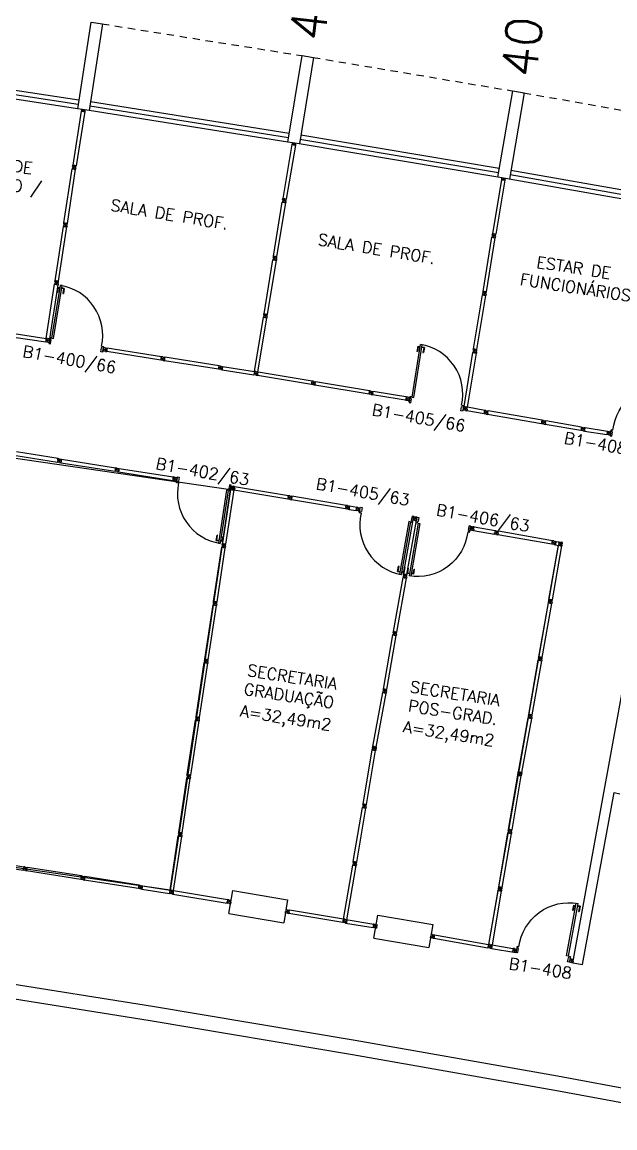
# Model space of a CAD drawing. Header units: millimetres. Extents: x 2958 to 3256, y 1036 to 1150.
# Drawn here: x 3176.78 to 3186.94, y 1116.98 to 1135.92 of the extents above; entities that cross this region are included whole.
import ezdxf

# ---------------------------------------------------------------- set-up
doc = ezdxf.new("R2010")
doc.units = ezdxf.units.MM
doc.linetypes.add('HIDDEN2', pattern=[0.1875, 0.125, -0.0625])
for name, color, linetype in [('ALV', 2, 'Continuous'), ('BANC', 2, 'Continuous'), ('DIV', 2, 'Continuous'), ('ESQ', 1, 'Continuous'), ('ESTR', 3, 'Continuous'), ('NOPILAR1', 2, 'Continuous'), ('PROJ', 1, 'HIDDEN2'), ('TEXTO', 2, 'Continuous'), ('TEXTO-ENDEREÇO', 2, 'Continuous'), ('USO1', 2, 'Continuous'), ('ÁREA', 2, 'Continuous')]:
    doc.layers.add(name, color=color, linetype=linetype)
doc.styles.add('1', font='romans.shx')
doc.styles.add('NOPILAR', font='simplex.shx', dxfattribs={"height": 0.6})
doc.styles.add('UNB-100', font='simplex.shx', dxfattribs={"height": 0.2})
doc.styles.add('UNB-100-1', font='simplex.shx', dxfattribs={"height": 0.2})
doc.dimstyles.new('1-600', dxfattribs={"dimtxt": 1.1, "dimasz": 2.5, "dimexe": 2, "dimexo": 4, "dimgap": 0.2, "dimtad": 1, "dimdec": 0, "dimzin": 4, "dimdsep": 46, "dimlunit": 6, "dimtxsty": '1', "dimblk1": 'NONE', "dimblk2": 'NONE', "dimsah": 1, "dimcen": 0, "dimclrd": 2, "dimclre": 2, "dimclrt": 2, "dimadec": 0, "dimazin": 0, "dimtfac": 1, "dimtdec": 0, "dimtmove": 2, "dimatfit": 3, "dimldrblk": 'NONE', "dimfxl": 1, "dimtolj": 1, "dimtzin": 0, "dimarcsym": 0})

# ---------------------------------------------------------------- blocks, each defined once
blk = doc.blocks.new('MTT-SLC')
for p, q in [((-0.008, 0.03), (-0.03, 0.03)), ((-0.03, 0.03), (-0.03, 0.006)), ((-0.0185, 0.006), (-0.03, 0.006)), ((-0.0185, -0.006), (-0.0185, 0.006)), ((-0.008, 0.03), (-0.008, 0.02)), ((-0.008, 0.02), (0.008, 0.02)), ((-0.0051, 0), (0.0051, 0)), ((0, -0.0051), (0, 0.0051)), ((0.008, 0.03), (0.03, 0.03)), ((0.008, 0.03), (0.008, 0.02)), ((0.0205, -0.006), (0.0205, 0.006)), ((0.0205, 0.006), (0.03, 0.006)), ((0.03, 0.006), (0.03, 0.03)), ((-0.03, -0.03), (-0.03, -0.006)), ((-0.0185, -0.006), (-0.03, -0.006)), ((-0.008, -0.03), (-0.03, -0.03)), ((-0.008, -0.02), (0.008, -0.02)), ((-0.008, -0.03), (-0.008, -0.02)), ((0.008, -0.03), (0.008, -0.02)), ((0.008, -0.03), (0.03, -0.03)), ((0.0205, -0.006), (0.03, -0.006)), ((0.03, -0.006), (0.03, -0.03))]:
    blk.add_line(p, q)
blk = doc.blocks.new('DIVINI-SLC')
for p, q in [((-0.005, 0), (0.005, 0)), ((-0.005, 0), (0.005, 0)), ((0.008, 0.02), (0, 0.02)), ((0, 0.001), (0, 0.02)), ((0, -0.005), (0, 0.005)), ((0, -0.005), (0, 0.005)), ((0, -0.02), (0, 0.001)), ((0.008, 0.03), (0.03, 0.03)), ((0.008, 0.03), (0.008, 0.02)), ((0.02, 0.006), (0.03, 0.006)), ((0.02, 0.006), (0.02, -0.006)), ((0.02, -0.006), (0.02, 0.006)), ((0.02, 0.006), (0.03, 0.006)), ((0.02, -0.004), (0.02, 0.004)), ((0.023, 0.006), (0.027, 0.006)), ((0.03, -0.03), (0.03, 0.03)), ((0.03, 0.03), (0.03, -0.03)), ((0.03, 0.03), (0.97, 0.03)), ((0.03, 0.009), (0.03, 0.027)), ((0.03, 0.009), (0.03, 0.027)), ((0.03, -0.005), (0.03, 0.005)), ((0.03, 0.005), (0.03, -0.005)), ((0.97, 0.03), (0.97, -0.03)), ((0.98, 0.006), (0.97, 0.006)), ((0.97, 0.005), (0.97, -0.005)), ((0.98, -0.006), (0.98, 0.006)), ((0.995, 0), (1.005, 0)), ((1.005, 0), (0.995, 0)), ((1, -0.005), (1, 0.005)), ((0, -0.02), (0.008, -0.02)), ((0.008, -0.03), (0.008, -0.02)), ((0.008, -0.03), (0.03, -0.03)), ((0.02, -0.006), (0.03, -0.006)), ((0.02, -0.006), (0.03, -0.006)), ((0.023, -0.006), (0.027, -0.006)), ((0.03, -0.009), (0.03, -0.027)), ((0.03, -0.009), (0.03, -0.027)), ((0.03, -0.03), (0.03, -0.009)), ((0.03, -0.03), (0.97, -0.03)), ((0.98, -0.006), (0.97, -0.006))]:
    blk.add_line(p, q)
blk = doc.blocks.new('DIVMT-SLC')
for p, q in [((-0.03, 0.03), (-0.03, 0.006)), ((-0.008, 0.03), (-0.03, 0.03)), ((-0.0185, 0.006), (-0.03, 0.006)), ((-0.0185, -0.006), (-0.0185, 0.006)), ((-0.008, 0.03), (-0.008, 0.02)), ((-0.008, 0.02), (0.008, 0.02)), ((-0.0051, 0), (0.0051, 0)), ((0.0051, 0), (-0.0051, 0)), ((-0.0051, 0), (0.0051, 0)), ((0, -0.0051), (0, 0.0051)), ((0, 0.0051), (0, -0.0051)), ((0.008, 0.03), (0.008, 0.02)), ((0.008, 0.03), (0.03, 0.03)), ((0.0205, 0.006), (0.03, 0.006)), ((0.0205, -0.006), (0.0205, 0.006)), ((0.0205, 0.006), (0.0205, -0.006)), ((0.0205, 0.006), (0.03, 0.006)), ((0.97, 0.03), (0.03, 0.03)), ((0.03, 0.006), (0.03, 0.03)), ((0.03, -0.03), (0.03, 0.03)), ((0.03, -0.005), (0.03, 0.005)), ((0.97, -0.03), (0.97, 0.03)), ((0.97, 0.03), (0.97, 0.009)), ((0.97, 0.009), (0.97, 0.027)), ((0.9795, 0.006), (0.97, 0.006)), ((0.97, -0.005), (0.97, 0.005)), ((0.9795, 0.006), (0.9795, -0.006)), ((1.0051, 0), (0.9949, 0)), ((1, 0.0051), (1, -0.0051)), ((-0.0185, -0.006), (-0.03, -0.006)), ((-0.03, -0.03), (-0.03, -0.006)), ((-0.008, -0.03), (-0.03, -0.03)), ((-0.008, -0.03), (-0.008, -0.02)), ((-0.008, -0.02), (0.008, -0.02)), ((0.008, -0.03), (0.008, -0.02)), ((0.008, -0.03), (0.03, -0.03)), ((0.0205, -0.006), (0.03, -0.006)), ((0.0205, -0.006), (0.03, -0.006)), ((0.03, -0.006), (0.03, -0.03)), ((0.97, -0.03), (0.03, -0.03)), ((0.9795, -0.006), (0.97, -0.006)), ((0.97, -0.009), (0.97, -0.027))]:
    blk.add_line(p, q)
blk = doc.blocks.new('PDV2E-SLC')
at = {"layer": 'DIV'}
for p, q in [((0.065, 0.05), (0.065, 0.965)), ((0.095, 0.965), (0.065, 0.965)), ((0.095, 0.05), (0.095, 0.965)), ((0.049, 0.05), (0.029, 0.05)), ((0.029, 0.05), (0.029, 0.035)), ((0.029, 0.035), (0.029, -0.035)), ((0.049, 0.02), (0.049, 0.05)), ((0.049, 0.02), (0.059, 0.02)), ((0.059, -0.05), (0.059, 0.02)), ((0.065, 0.05), (0.095, 0.05)), ((0.928, -0.05), (0.928, 0.02)), ((0.938, 0.02), (0.928, 0.02)), ((0.938, 0.05), (0.958, 0.05)), ((0.938, 0.02), (0.938, 0.05)), ((0.958, 0.05), (0.958, 0.035)), ((0.958, 0.035), (0.958, -0.035)), ((0.029, -0.035), (0.029, -0.05)), ((0.029, -0.05), (0.059, -0.05)), ((0.958, -0.05), (0.928, -0.05)), ((0.958, -0.035), (0.958, -0.05))]:
    blk.add_line(p, q, dxfattribs=at)
at = {"layer": 'DIV', "color": 1}
for p, q in [((0.023, 0.925), (0.063, 0.925)), ((0.023, 0.925), (0.023, 0.835)), ((0.033, 0.835), (0.023, 0.835)), ((0.033, 0.915), (0.063, 0.915)), ((0.033, 0.915), (0.033, 0.835)), ((0.138, 0.925), (0.097, 0.925)), ((0.128, 0.915), (0.097, 0.915)), ((0.128, 0.915), (0.128, 0.835)), ((0.128, 0.835), (0.137, 0.835)), ((0.138, 0.925), (0.138, 0.835))]:
    blk.add_line(p, q, dxfattribs=at)
blk.add_arc((0.062, 0.1), 0.865, 356.6786, 90, dxfattribs=at)
blk = doc.blocks.new('DIV-SLC')
for p, q in [((-0.0051, 0), (0.0051, 0)), ((0, -0.0051), (0, 0.0051)), ((0.0205, 0.006), (0.03, 0.006)), ((0.0205, -0.006), (0.0205, 0.006)), ((0.03, 0.03), (0.97, 0.03)), ((0.03, 0.03), (0.03, -0.03)), ((0.03, 0.009), (0.03, 0.027)), ((0.03, 0.005), (0.03, -0.005)), ((0.97, 0.03), (0.97, -0.03)), ((0.9795, 0.006), (0.97, 0.006)), ((0.97, 0.005), (0.97, -0.005)), ((0.9795, -0.006), (0.9795, 0.006)), ((1.0051, 0), (0.9949, 0)), ((0.9949, 0), (1.0051, 0)), ((1, -0.0051), (1, 0.0051)), ((0.0205, -0.006), (0.03, -0.006)), ((0.03, -0.03), (0.03, -0.009)), ((0.03, -0.009), (0.03, -0.027)), ((0.03, -0.03), (0.97, -0.03)), ((0.9795, -0.006), (0.97, -0.006))]:
    blk.add_line(p, q)
blk = doc.blocks.new('MDIVMT-SLC')
for p, q in [((-0.03, 0.03), (-0.03, 0.006)), ((-0.008, 0.03), (-0.03, 0.03)), ((-0.0185, 0.006), (-0.03, 0.006)), ((-0.0185, -0.006), (-0.0185, 0.006)), ((-0.008, 0.03), (-0.008, 0.02)), ((-0.008, 0.02), (0.008, 0.02)), ((-0.0051, 0), (0.0051, 0)), ((-0.0051, 0), (0.0051, 0)), ((0, -0.0051), (0, 0.0051)), ((0, -0.0051), (0, 0.0051)), ((0.008, 0.03), (0.008, 0.02)), ((0.008, 0.03), (0.03, 0.03)), ((0.0205, 0.006), (0.03, 0.006)), ((0.0205, -0.006), (0.0205, 0.006)), ((0.0205, 0.006), (0.03, 0.006)), ((0.0205, -0.006), (0.0205, 0.006)), ((0.03, 0.03), (0.03, -0.03)), ((0.03, 0.03), (0.47, 0.03)), ((0.03, 0.006), (0.03, 0.03)), ((0.03, 0.009), (0.03, 0.027)), ((0.03, 0.005), (0.03, -0.005)), ((0.47, 0.03), (0.47, -0.03)), ((0.4795, 0.006), (0.47, 0.006)), ((0.47, 0.005), (0.47, -0.005)), ((0.4795, -0.006), (0.4795, 0.006)), ((0.4949, 0), (0.5051, 0)), ((0.5051, 0), (0.4949, 0)), ((0.5, -0.0051), (0.5, 0.0051)), ((-0.0185, -0.006), (-0.03, -0.006)), ((-0.03, -0.03), (-0.03, -0.006)), ((-0.008, -0.03), (-0.03, -0.03)), ((-0.008, -0.03), (-0.008, -0.02)), ((-0.008, -0.02), (0.008, -0.02)), ((0.008, -0.03), (0.008, -0.02)), ((0.008, -0.03), (0.03, -0.03)), ((0.0205, -0.006), (0.03, -0.006)), ((0.0205, -0.006), (0.03, -0.006)), ((0.03, -0.006), (0.03, -0.03)), ((0.03, -0.03), (0.03, -0.009)), ((0.03, -0.009), (0.03, -0.027)), ((0.03, -0.03), (0.47, -0.03)), ((0.4795, -0.006), (0.47, -0.006))]:
    blk.add_line(p, q)
blk = doc.blocks.new('*D94')
at = {"layer": 'DEFPOINTS', "color": 0, "transparency": 16777216}
for p in [(3180.372, 1142.128), (3145.432, 1139.674), (3145.317, 1138.178), (3196.179, 1132.706), (3195.887, 1131.235)]:
    blk.add_point(p, dxfattribs=at)
at = {"layer": 'USO1', "color": 2, "lineweight": -2, "transparency": 16777216}
for p, q in [((3145.738, 1143.662), (3146.083, 1148.148)), ((3196.957, 1136.63), (3197.835, 1141.055))]:
    blk.add_line(p, q, dxfattribs=at)
blk.add_arc((3112.516, 710.93), 436.505, 78.78048, 85.60976, dxfattribs=at)
at = {"layer": 'USO1', "color": 2, "transparency": 16777216, "insert": (3171.92, 1144.316), "char_height": 1.1, "attachment_point": 5, "rotation": 352.1951, "style": '1'}
blk.add_mtext('\\A1;Sociologia', dxfattribs=at)
blk = doc.blocks.new('_NONE')
at = {"color": 0, "linetype": 'ByBlock'}
blk.add_circle((0, 0), 0.25, dxfattribs=at)
blk = doc.blocks.new('PILAR-SLC')
blk.add_lwpolyline([(0.2, 0), (0.2, -1.5), (0, -1.5), (0, 0)], close=True)

msp = doc.modelspace()

# ---------------------------------------------------------------- linework, layer by layer
at = {"color": 2}
for p, q in [((3184.792, 1120.088), (3184.802, 1120.086)), ((3184.796, 1120.082), (3184.798, 1120.092)), ((3184.816, 1120.078), (3184.818, 1120.09)), ((3184.816, 1120.078), (3184.826, 1120.076)), ((3184.818, 1120.09), (3184.828, 1120.088)), ((3184.832, 1120.112), (3184.822, 1120.053)), ((3184.822, 1120.053), (3184.825, 1120.074)), ((3184.825, 1120.074), (3184.822, 1120.056)), ((3184.822, 1120.053), (3185.242, 1119.983)), ((3184.827, 1120.087), (3184.826, 1120.077)), ((3184.828, 1120.091), (3184.831, 1120.109)), ((3184.832, 1120.112), (3185.253, 1120.042))]:
    msp.add_line(p, q, dxfattribs=at)
at = {"layer": 'ALV'}
for p, q in [((3186.215, 1119.806), (3188.04, 1129.822)), ((3186.379, 1119.776), (3186.923, 1122.721)), ((3186.923, 1122.721), (3187.02, 1122.702))]:
    msp.add_line(p, q, dxfattribs=at)
msp.add_lwpolyline([(3166.207, 1129.974), (3180.351, 1127.912), (3179.501, 1122.232), (3179.314, 1121.052), (3165.373, 1123.085), (3166.207, 1129.974)], dxfattribs=at)
at = {"layer": 'BANC'}
for p, q in [((3179.012, 1119.059), (3175.537, 1119.611)), ((3178.973, 1118.812), (3175.498, 1119.364)), ((3182.484, 1118.477), (3179.014, 1119.058)), ((3182.443, 1118.23), (3178.973, 1118.812)), ((3185.951, 1117.866), (3182.486, 1118.477)), ((3185.908, 1117.619), (3182.443, 1118.23)), ((3189.413, 1117.225), (3185.953, 1117.865)), ((3189.368, 1116.979), (3185.908, 1117.619))]:
    msp.add_line(p, q, dxfattribs=at)
at = {"layer": 'DIV'}
for p, q in [((3176.645, 1130.585), (3177.193, 1130.502)), ((3176.636, 1130.526), (3177.184, 1130.443)), ((3177.193, 1130.502), (3177.184, 1130.443)), ((3177.189, 1130.478), (3177.187, 1130.468)), ((3177.197, 1130.465), (3177.187, 1130.467)), ((3177.198, 1130.477), (3177.189, 1130.479)), ((3177.197, 1130.465), (3177.198, 1130.477)), ((3177.213, 1130.469), (3177.223, 1130.467)), ((3177.223, 1130.467), (3177.213, 1130.469)), ((3177.217, 1130.463), (3177.219, 1130.473)), ((3180.156, 1130.033), (3180.152, 1130.009)), ((3180.163, 1130.007), (3180.152, 1130.009)), ((3180.178, 1130.029), (3180.156, 1130.033)), ((3180.162, 1129.995), (3180.163, 1130.007)), ((3180.178, 1130.029), (3180.176, 1130.02)), ((3180.176, 1130.02), (3180.192, 1130.017)), ((3180.18, 1129.993), (3180.182, 1130.004)), ((3180.18, 1129.993), (3180.182, 1130.004)), ((3180.193, 1130.027), (3180.192, 1130.017)), ((3180.193, 1130.027), (3180.215, 1130.023)), ((3180.215, 1130.023), (3180.206, 1129.964)), ((3180.211, 1130), (3180.215, 1130.023)), ((3180.212, 1130.003), (3180.215, 1130.02)), ((3180.215, 1130.023), (3180.762, 1129.936)), ((3180.146, 1129.974), (3180.15, 1129.997)), ((3180.168, 1129.97), (3180.146, 1129.974)), ((3180.162, 1129.995), (3180.15, 1129.997)), ((3180.168, 1129.97), (3180.17, 1129.98)), ((3180.17, 1129.98), (3180.186, 1129.977)), ((3180.176, 1129.999), (3180.186, 1129.998)), ((3180.176, 1129.999), (3180.186, 1129.998)), ((3180.184, 1129.968), (3180.186, 1129.977)), ((3180.184, 1129.968), (3180.206, 1129.964)), ((3180.2, 1129.989), (3180.202, 1130.001)), ((3180.2, 1129.989), (3180.202, 1130.001)), ((3180.2, 1129.989), (3180.209, 1129.988)), ((3180.2, 1129.989), (3180.209, 1129.988)), ((3180.202, 1130.001), (3180.211, 1130)), ((3180.202, 1130.001), (3180.211, 1130)), ((3180.205, 1129.964), (3180.752, 1129.876)), ((3180.209, 1129.988), (3180.206, 1129.964)), ((3180.209, 1129.985), (3180.206, 1129.967)), ((3180.206, 1129.964), (3180.209, 1129.985)), ((3180.211, 1129.999), (3180.21, 1129.989)), ((3182.725, 1129.546), (3182.729, 1129.569)), ((3182.747, 1129.542), (3182.725, 1129.546)), ((3182.74, 1129.568), (3182.729, 1129.569)), ((3182.735, 1129.605), (3182.731, 1129.581)), ((3182.742, 1129.579), (3182.731, 1129.581)), ((3182.757, 1129.601), (3182.735, 1129.605)), ((3182.74, 1129.568), (3182.742, 1129.579)), ((3182.747, 1129.542), (3182.748, 1129.552)), ((3182.748, 1129.552), (3182.764, 1129.549)), ((3182.754, 1129.571), (3182.765, 1129.57)), ((3182.765, 1129.57), (3182.754, 1129.571)), ((3182.754, 1129.571), (3182.765, 1129.57)), ((3182.757, 1129.601), (3182.755, 1129.592)), ((3182.755, 1129.592), (3182.771, 1129.589)), ((3182.759, 1129.565), (3182.76, 1129.575)), ((3182.76, 1129.575), (3182.759, 1129.565)), ((3182.762, 1129.54), (3182.764, 1129.549)), ((3182.762, 1129.54), (3182.784, 1129.536)), ((3182.772, 1129.599), (3182.771, 1129.589)), ((3182.772, 1129.599), (3182.794, 1129.595)), ((3182.779, 1129.561), (3182.781, 1129.573)), ((3182.781, 1129.573), (3182.779, 1129.561)), ((3182.779, 1129.561), (3182.788, 1129.56)), ((3182.779, 1129.561), (3182.788, 1129.56)), ((3182.781, 1129.573), (3182.79, 1129.571)), ((3182.781, 1129.573), (3182.79, 1129.571)), ((3182.784, 1129.536), (3182.794, 1129.595)), ((3182.788, 1129.56), (3182.784, 1129.536)), ((3183.415, 1129.431), (3182.784, 1129.536)), ((3182.788, 1129.561), (3182.79, 1129.57)), ((3182.79, 1129.571), (3182.794, 1129.595)), ((3183.424, 1129.49), (3182.794, 1129.595)), ((3183.356, 1129.441), (3183.36, 1129.465)), ((3183.359, 1129.462), (3183.356, 1129.444)), ((3183.377, 1129.437), (3183.356, 1129.441)), ((3183.356, 1129.441), (3183.356, 1129.441)), ((3183.371, 1129.463), (3183.36, 1129.465)), ((3183.369, 1129.463), (3183.36, 1129.465)), ((3183.366, 1129.5), (3183.362, 1129.477)), ((3183.366, 1129.5), (3183.362, 1129.479)), ((3183.362, 1129.479), (3183.365, 1129.497)), ((3183.373, 1129.475), (3183.362, 1129.477)), ((3183.371, 1129.475), (3183.362, 1129.476)), ((3183.388, 1129.497), (3183.366, 1129.5)), ((3183.371, 1129.463), (3183.373, 1129.475)), ((3183.377, 1129.437), (3183.379, 1129.447)), ((3183.379, 1129.447), (3183.395, 1129.445)), ((3183.385, 1129.467), (3183.395, 1129.465)), ((3183.395, 1129.465), (3183.385, 1129.467)), ((3183.385, 1129.467), (3183.395, 1129.465)), ((3183.395, 1129.465), (3183.385, 1129.466)), ((3183.388, 1129.497), (3183.386, 1129.487)), ((3183.386, 1129.487), (3183.402, 1129.484)), ((3183.389, 1129.461), (3183.391, 1129.471)), ((3183.391, 1129.471), (3183.389, 1129.461)), ((3183.391, 1129.471), (3183.39, 1129.461)), ((3183.393, 1129.435), (3183.395, 1129.445)), ((3183.403, 1129.494), (3183.402, 1129.484)), ((3183.403, 1129.494), (3183.425, 1129.49)), ((3183.41, 1129.456), (3183.412, 1129.468)), ((3183.412, 1129.468), (3183.41, 1129.456)), ((3183.41, 1129.456), (3183.419, 1129.455)), ((3183.41, 1129.456), (3183.419, 1129.455)), ((3183.412, 1129.468), (3183.421, 1129.466)), ((3183.412, 1129.468), (3183.421, 1129.466)), ((3183.419, 1129.455), (3183.415, 1129.431)), ((3183.421, 1129.466), (3183.425, 1129.49)), ((3183.393, 1129.435), (3183.415, 1129.431)), ((3184.342, 1129.274), (3184.346, 1129.298)), ((3184.345, 1129.295), (3184.342, 1129.277)), ((3184.363, 1129.271), (3184.342, 1129.274)), ((3184.342, 1129.274), (3184.342, 1129.274)), ((3184.357, 1129.296), (3184.346, 1129.298)), ((3184.355, 1129.296), (3184.346, 1129.298)), ((3184.352, 1129.333), (3184.348, 1129.31)), ((3184.352, 1129.333), (3184.348, 1129.312)), ((3184.348, 1129.312), (3184.351, 1129.33)), ((3184.359, 1129.308), (3184.348, 1129.31)), ((3184.357, 1129.308), (3184.348, 1129.31)), ((3184.374, 1129.33), (3184.352, 1129.333)), ((3184.357, 1129.296), (3184.359, 1129.308)), ((3184.363, 1129.271), (3184.365, 1129.28)), ((3184.365, 1129.28), (3184.381, 1129.278)), ((3184.371, 1129.3), (3184.382, 1129.298)), ((3184.382, 1129.298), (3184.371, 1129.3)), ((3184.371, 1129.3), (3184.382, 1129.298)), ((3184.382, 1129.298), (3184.371, 1129.3)), ((3184.374, 1129.33), (3184.372, 1129.32)), ((3184.372, 1129.32), (3184.388, 1129.317)), ((3184.376, 1129.294), (3184.377, 1129.304)), ((3184.377, 1129.304), (3184.376, 1129.294)), ((3184.377, 1129.304), (3184.376, 1129.294)), ((3184.379, 1129.268), (3184.381, 1129.278)), ((3184.379, 1129.268), (3184.401, 1129.264)), ((3184.39, 1129.327), (3184.388, 1129.317)), ((3184.39, 1129.327), (3184.411, 1129.323)), ((3184.396, 1129.289), (3184.398, 1129.301)), ((3184.398, 1129.301), (3184.396, 1129.289)), ((3184.396, 1129.289), (3184.405, 1129.288)), ((3184.396, 1129.289), (3184.405, 1129.288)), ((3184.398, 1129.301), (3184.407, 1129.299)), ((3184.398, 1129.301), (3184.407, 1129.299)), ((3184.405, 1129.288), (3184.401, 1129.264)), ((3184.696, 1129.21), (3184.401, 1129.264)), ((3184.407, 1129.299), (3184.411, 1129.323)), ((3184.707, 1129.269), (3184.411, 1129.324)), ((3184.696, 1129.21), (3184.707, 1129.269)), ((3184.707, 1129.269), (3184.703, 1129.248)), ((3184.703, 1129.248), (3184.706, 1129.266)), ((3184.7, 1129.231), (3184.697, 1129.213)), ((3184.71, 1129.232), (3184.7, 1129.233)), ((3184.701, 1129.234), (3184.702, 1129.244)), ((3184.712, 1129.244), (3184.703, 1129.245)), ((3184.712, 1129.244), (3184.71, 1129.232)), ((3184.736, 1129.233), (3184.726, 1129.235)), ((3184.732, 1129.239), (3184.73, 1129.229)), ((3185.682, 1129.041), (3185.686, 1129.064)), ((3185.697, 1129.062), (3185.686, 1129.064)), ((3185.692, 1129.1), (3185.688, 1129.076)), ((3185.699, 1129.074), (3185.688, 1129.076)), ((3185.714, 1129.096), (3185.692, 1129.1)), ((3185.697, 1129.062), (3185.699, 1129.074)), ((3185.714, 1129.096), (3185.712, 1129.086)), ((3185.712, 1129.086), (3185.728, 1129.083)), ((3185.712, 1129.066), (3185.722, 1129.064)), ((3185.722, 1129.064), (3185.712, 1129.066)), ((3185.712, 1129.066), (3185.722, 1129.064)), ((3185.717, 1129.07), (3185.716, 1129.06)), ((3185.716, 1129.06), (3185.717, 1129.07)), ((3185.73, 1129.093), (3185.728, 1129.083)), ((3185.73, 1129.093), (3185.751, 1129.089)), ((3185.738, 1129.067), (3185.736, 1129.055)), ((3185.736, 1129.055), (3185.738, 1129.067)), ((3185.738, 1129.067), (3185.747, 1129.065)), ((3185.738, 1129.067), (3185.747, 1129.065)), ((3185.741, 1129.03), (3185.751, 1129.089)), ((3185.745, 1129.054), (3185.747, 1129.064)), ((3185.747, 1129.065), (3185.751, 1129.089)), ((3186.366, 1128.983), (3185.751, 1129.089)), ((3185.703, 1129.037), (3185.682, 1129.041)), ((3185.703, 1129.037), (3185.705, 1129.046)), ((3185.705, 1129.046), (3185.721, 1129.044)), ((3185.719, 1129.034), (3185.721, 1129.044)), ((3185.719, 1129.034), (3185.741, 1129.03)), ((3185.736, 1129.055), (3185.745, 1129.053)), ((3185.736, 1129.055), (3185.745, 1129.053)), ((3185.745, 1129.053), (3185.741, 1129.03)), ((3186.356, 1128.924), (3185.741, 1129.03)), ((3186.366, 1128.983), (3186.356, 1128.924)), ((3186.415, 1128.914), (3186.798, 1128.854)), ((3186.425, 1128.973), (3186.808, 1128.913)), ((3177.389, 1128.406), (3177.385, 1128.383)), ((3177.407, 1128.379), (3177.385, 1128.383)), ((3177.389, 1128.403), (3177.386, 1128.386)), ((3177.399, 1128.405), (3177.389, 1128.406)), ((3177.399, 1128.405), (3177.389, 1128.406)), ((3177.391, 1128.418), (3177.394, 1128.439)), ((3177.4, 1128.417), (3177.391, 1128.418)), ((3177.4, 1128.417), (3177.391, 1128.418)), ((3177.395, 1128.442), (3177.392, 1128.421)), ((3177.417, 1128.438), (3177.395, 1128.442)), ((3177.4, 1128.417), (3177.399, 1128.405)), ((3177.4, 1128.417), (3177.399, 1128.405)), ((3177.407, 1128.379), (3177.409, 1128.389)), ((3177.425, 1128.386), (3177.409, 1128.389)), ((3177.417, 1128.438), (3177.415, 1128.429)), ((3177.431, 1128.426), (3177.415, 1128.429)), ((3177.425, 1128.407), (3177.415, 1128.408)), ((3177.425, 1128.407), (3177.415, 1128.408)), ((3177.421, 1128.413), (3177.419, 1128.402)), ((3177.421, 1128.413), (3177.419, 1128.402)), ((3177.423, 1128.377), (3177.425, 1128.386)), ((3177.423, 1128.377), (3177.445, 1128.373)), ((3177.432, 1128.436), (3177.431, 1128.426)), ((3177.432, 1128.436), (3177.454, 1128.432)), ((3177.439, 1128.411), (3177.437, 1128.399)), ((3177.437, 1128.399), (3177.448, 1128.397)), ((3177.439, 1128.411), (3177.45, 1128.409)), ((3177.445, 1128.373), (3177.448, 1128.397)), ((3177.454, 1128.432), (3177.45, 1128.409)), ((3180.352, 1127.935), (3180.349, 1127.913)), ((3180.352, 1127.935), (3180.362, 1127.933)), ((3180.355, 1127.95), (3180.358, 1127.972)), ((3180.355, 1127.95), (3180.364, 1127.949)), ((3180.358, 1127.972), (3180.382, 1127.968)), ((3180.364, 1127.949), (3180.362, 1127.933)), ((3180.388, 1127.937), (3180.378, 1127.939)), ((3180.378, 1127.939), (3180.388, 1127.937)), ((3180.378, 1127.939), (3180.388, 1127.937)), ((3180.388, 1127.937), (3180.378, 1127.939)), ((3180.378, 1127.939), (3180.388, 1127.937)), ((3180.388, 1127.937), (3180.378, 1127.939)), ((3180.38, 1127.957), (3180.382, 1127.968)), ((3180.38, 1127.957), (3180.392, 1127.955)), ((3180.384, 1127.943), (3180.382, 1127.933)), ((3180.384, 1127.943), (3180.382, 1127.933)), ((3180.384, 1127.943), (3180.382, 1127.933)), ((3180.382, 1127.933), (3180.384, 1127.943)), ((3180.384, 1127.943), (3180.382, 1127.933)), ((3180.392, 1127.955), (3180.394, 1127.966)), ((3180.417, 1127.963), (3180.394, 1127.966)), ((3180.404, 1127.943), (3180.401, 1127.927)), ((3180.411, 1127.925), (3180.401, 1127.927)), ((3180.414, 1127.941), (3180.404, 1127.943)), ((3180.407, 1127.9), (3180.417, 1127.959)), ((3180.411, 1127.925), (3180.408, 1127.903)), ((3180.411, 1127.924), (3180.413, 1127.934)), ((3180.42, 1127.922), (3180.411, 1127.923)), ((3180.422, 1127.934), (3180.413, 1127.935)), ((3180.414, 1127.941), (3180.417, 1127.963)), ((3180.422, 1127.934), (3180.42, 1127.922)), ((3180.372, 1127.909), (3180.349, 1127.913)), ((3180.349, 1127.913), (3180.408, 1127.903)), ((3180.374, 1127.918), (3180.372, 1127.909)), ((3180.374, 1127.918), (3180.372, 1127.909)), ((3180.373, 1127.909), (3180.383, 1127.907)), ((3180.374, 1127.918), (3180.386, 1127.917)), ((3180.386, 1127.917), (3180.374, 1127.918)), ((3180.386, 1127.917), (3180.384, 1127.907)), ((3180.386, 1127.917), (3180.384, 1127.907)), ((3180.384, 1127.907), (3180.408, 1127.903)), ((3182.322, 1127.583), (3182.326, 1127.607)), ((3182.344, 1127.579), (3182.322, 1127.583)), ((3182.338, 1127.605), (3182.326, 1127.607)), ((3182.332, 1127.642), (3182.328, 1127.618)), ((3182.34, 1127.616), (3182.328, 1127.618)), ((3182.354, 1127.638), (3182.332, 1127.642)), ((3182.34, 1127.616), (3182.338, 1127.605)), ((3182.344, 1127.579), (3182.346, 1127.589)), ((3182.346, 1127.589), (3182.361, 1127.586)), ((3182.354, 1127.638), (3182.352, 1127.628)), ((3182.352, 1127.628), (3182.368, 1127.626)), ((3182.352, 1127.608), (3182.362, 1127.607)), ((3182.352, 1127.608), (3182.362, 1127.607)), ((3182.358, 1127.612), (3182.356, 1127.602)), ((3182.358, 1127.612), (3182.356, 1127.602)), ((3182.36, 1127.577), (3182.361, 1127.586)), ((3182.36, 1127.577), (3182.381, 1127.573)), ((3182.37, 1127.636), (3182.368, 1127.626)), ((3182.37, 1127.636), (3182.391, 1127.632)), ((3182.378, 1127.61), (3182.376, 1127.598)), ((3182.378, 1127.61), (3182.376, 1127.598)), ((3182.376, 1127.598), (3182.385, 1127.597)), ((3182.376, 1127.598), (3182.385, 1127.597)), ((3182.378, 1127.61), (3182.387, 1127.608)), ((3182.378, 1127.61), (3182.387, 1127.608)), ((3182.381, 1127.573), (3182.391, 1127.632)), ((3182.385, 1127.597), (3182.381, 1127.573)), ((3182.381, 1127.573), (3182.503, 1127.552)), ((3182.385, 1127.594), (3182.382, 1127.576)), ((3182.386, 1127.597), (3182.387, 1127.607)), ((3182.387, 1127.608), (3182.391, 1127.632)), ((3182.391, 1127.632), (3182.388, 1127.611)), ((3182.388, 1127.611), (3182.391, 1127.629)), ((3182.391, 1127.632), (3182.513, 1127.612)), ((3182.503, 1127.552), (3182.513, 1127.612)), ((3182.503, 1127.552), (3182.507, 1127.576)), ((3182.525, 1127.549), (3182.503, 1127.552)), ((3182.507, 1127.577), (3182.509, 1127.587)), ((3182.516, 1127.574), (3182.507, 1127.576)), ((3182.518, 1127.574), (3182.507, 1127.576)), ((3182.513, 1127.612), (3182.509, 1127.588)), ((3182.518, 1127.586), (3182.509, 1127.588)), ((3182.52, 1127.586), (3182.509, 1127.588)), ((3182.535, 1127.608), (3182.513, 1127.612)), ((3182.518, 1127.586), (3182.516, 1127.574)), ((3182.52, 1127.586), (3182.518, 1127.574)), ((3182.525, 1127.549), (3182.526, 1127.559)), ((3182.526, 1127.559), (3182.542, 1127.556)), ((3182.535, 1127.608), (3182.533, 1127.598)), ((3182.533, 1127.598), (3182.549, 1127.595)), ((3182.543, 1127.576), (3182.533, 1127.578)), ((3182.533, 1127.578), (3182.543, 1127.576)), ((3182.533, 1127.578), (3182.543, 1127.576)), ((3182.538, 1127.582), (3182.537, 1127.572)), ((3182.538, 1127.582), (3182.537, 1127.572)), ((3182.54, 1127.546), (3182.542, 1127.556)), ((3182.54, 1127.546), (3182.562, 1127.542)), ((3182.55, 1127.605), (3182.549, 1127.595)), ((3182.55, 1127.605), (3182.572, 1127.602)), ((3182.559, 1127.579), (3182.557, 1127.568)), ((3182.557, 1127.568), (3182.566, 1127.566)), ((3182.559, 1127.579), (3182.568, 1127.578)), ((3182.566, 1127.566), (3182.562, 1127.542)), ((3182.568, 1127.578), (3182.572, 1127.602)), ((3184.46, 1127.245), (3184.456, 1127.224)), ((3184.456, 1127.224), (3184.515, 1127.214)), ((3184.48, 1127.22), (3184.456, 1127.224)), ((3184.46, 1127.245), (3184.47, 1127.244)), ((3184.463, 1127.261), (3184.466, 1127.283)), ((3184.463, 1127.261), (3184.472, 1127.259)), ((3184.466, 1127.283), (3184.49, 1127.279)), ((3184.472, 1127.259), (3184.47, 1127.244)), ((3184.481, 1127.229), (3184.48, 1127.22)), ((3184.481, 1127.229), (3184.48, 1127.22)), ((3184.493, 1127.227), (3184.481, 1127.229)), ((3184.481, 1127.229), (3184.493, 1127.227)), ((3184.481, 1127.219), (3184.491, 1127.218)), ((3184.496, 1127.247), (3184.486, 1127.249)), ((3184.486, 1127.249), (3184.496, 1127.247)), ((3184.488, 1127.267), (3184.49, 1127.279)), ((3184.488, 1127.267), (3184.5, 1127.265)), ((3184.492, 1127.253), (3184.49, 1127.243)), ((3184.49, 1127.243), (3184.492, 1127.253)), ((3184.492, 1127.253), (3184.49, 1127.243)), ((3184.493, 1127.227), (3184.492, 1127.218)), ((3184.493, 1127.227), (3184.492, 1127.218)), ((3184.492, 1127.218), (3184.515, 1127.214)), ((3184.5, 1127.265), (3184.502, 1127.277)), ((3184.525, 1127.273), (3184.502, 1127.277)), ((3184.512, 1127.253), (3184.509, 1127.237)), ((3184.519, 1127.235), (3184.509, 1127.237)), ((3184.522, 1127.251), (3184.512, 1127.253)), ((3184.519, 1127.235), (3184.515, 1127.214)), ((3184.515, 1127.214), (3184.873, 1127.15)), ((3184.522, 1127.251), (3184.525, 1127.273)), ((3184.525, 1127.273), (3184.883, 1127.209)), ((3184.883, 1127.209), (3184.873, 1127.15)), ((3184.879, 1127.184), (3184.877, 1127.175)), ((3184.886, 1127.172), (3184.877, 1127.174)), ((3184.888, 1127.184), (3184.879, 1127.185)), ((3184.886, 1127.172), (3184.888, 1127.184)), ((3184.902, 1127.175), (3184.912, 1127.173)), ((3184.912, 1127.173), (3184.902, 1127.175)), ((3184.906, 1127.169), (3184.908, 1127.179)), ((3185.858, 1126.976), (3185.862, 1127)), ((3185.879, 1126.973), (3185.858, 1126.976)), ((3185.873, 1126.998), (3185.862, 1127)), ((3185.868, 1127.035), (3185.864, 1127.012)), ((3185.875, 1127.01), (3185.864, 1127.012)), ((3185.889, 1127.032), (3185.868, 1127.035)), ((3185.873, 1126.998), (3185.875, 1127.01)), ((3185.879, 1126.973), (3185.881, 1126.982)), ((3185.881, 1126.982), (3185.897, 1126.98)), ((3185.887, 1127.002), (3185.897, 1127)), ((3185.887, 1127.002), (3185.897, 1127)), ((3185.889, 1127.032), (3185.888, 1127.022)), ((3185.888, 1127.022), (3185.903, 1127.019)), ((3185.891, 1126.996), (3185.893, 1127.006)), ((3185.891, 1126.996), (3185.893, 1127.006)), ((3185.895, 1126.97), (3185.897, 1126.98)), ((3185.905, 1127.029), (3185.903, 1127.019)), ((3185.905, 1127.029), (3185.927, 1127.025)), ((3185.911, 1126.991), (3185.913, 1127.003)), ((3185.911, 1126.991), (3185.913, 1127.003)), ((3185.911, 1126.991), (3185.921, 1126.99)), ((3185.911, 1126.991), (3185.921, 1126.99)), ((3185.913, 1127.003), (3185.923, 1127.002)), ((3185.913, 1127.003), (3185.923, 1127.002)), ((3185.927, 1127.025), (3185.917, 1126.966)), ((3185.921, 1126.99), (3185.917, 1126.966)), ((3185.92, 1126.987), (3185.917, 1126.969)), ((3185.917, 1126.966), (3185.92, 1126.987)), ((3185.923, 1127.001), (3185.921, 1126.991)), ((3185.923, 1127.002), (3185.927, 1127.025)), ((3185.923, 1127.005), (3185.926, 1127.022)), ((3185.927, 1127.025), (3185.981, 1127.016)), ((3185.981, 1127.016), (3185.971, 1126.957)), ((3185.977, 1126.991), (3185.975, 1126.982)), ((3185.985, 1126.979), (3185.975, 1126.981)), ((3185.987, 1126.991), (3185.977, 1126.992)), ((3185.985, 1126.979), (3185.987, 1126.991)), ((3186.011, 1126.981), (3186.001, 1126.982)), ((3186.001, 1126.982), (3186.011, 1126.981)), ((3186.005, 1126.976), (3186.007, 1126.986)), ((3185.895, 1126.97), (3185.917, 1126.966)), ((3185.917, 1126.966), (3185.971, 1126.957)), ((3179.912, 1125.007), (3179.903, 1124.947)), ((3179.908, 1124.982), (3179.906, 1124.972)), ((3179.916, 1124.97), (3179.906, 1124.971)), ((3179.917, 1124.982), (3179.908, 1124.983)), ((3179.914, 1124.977), (3179.925, 1124.975)), ((3179.925, 1124.975), (3179.914, 1124.977)), ((3179.916, 1124.97), (3179.917, 1124.982)), ((3179.919, 1124.971), (3179.92, 1124.981)), ((3182.789, 1123.513), (3182.779, 1123.453)), ((3182.779, 1123.454), (3182.783, 1123.477)), ((3182.8, 1123.45), (3182.779, 1123.454)), ((3182.785, 1123.488), (3182.783, 1123.478)), ((3182.794, 1123.475), (3182.783, 1123.477)), ((3182.792, 1123.475), (3182.783, 1123.477)), ((3182.789, 1123.513), (3182.785, 1123.489)), ((3182.796, 1123.487), (3182.785, 1123.489)), ((3182.794, 1123.487), (3182.785, 1123.489)), ((3182.811, 1123.509), (3182.789, 1123.513)), ((3182.792, 1123.475), (3182.794, 1123.487)), ((3182.794, 1123.475), (3182.796, 1123.487)), ((3182.8, 1123.45), (3182.802, 1123.46)), ((3182.802, 1123.46), (3182.818, 1123.457)), ((3182.808, 1123.479), (3182.819, 1123.477)), ((3182.818, 1123.477), (3182.808, 1123.479)), ((3182.808, 1123.479), (3182.818, 1123.477)), ((3182.808, 1123.479), (3182.819, 1123.477)), ((3182.811, 1123.509), (3182.809, 1123.499)), ((3182.809, 1123.499), (3182.825, 1123.496)), ((3182.813, 1123.473), (3182.814, 1123.483)), ((3182.813, 1123.473), (3182.814, 1123.483)), ((3182.813, 1123.473), (3182.814, 1123.483)), ((3182.816, 1123.447), (3182.818, 1123.457)), ((3182.816, 1123.447), (3182.838, 1123.443)), ((3182.827, 1123.506), (3182.825, 1123.496)), ((3182.827, 1123.506), (3182.848, 1123.503)), ((3182.833, 1123.469), (3182.835, 1123.481)), ((3182.833, 1123.469), (3182.835, 1123.481)), ((3182.833, 1123.469), (3182.842, 1123.467)), ((3182.833, 1123.469), (3182.842, 1123.467)), ((3182.835, 1123.481), (3182.844, 1123.479)), ((3182.835, 1123.481), (3182.844, 1123.479)), ((3182.848, 1123.503), (3182.838, 1123.443)), ((3182.842, 1123.467), (3182.838, 1123.443)), ((3182.842, 1123.464), (3182.838, 1123.446)), ((3182.838, 1123.443), (3182.842, 1123.464)), ((3182.844, 1123.478), (3182.842, 1123.468)), ((3182.844, 1123.479), (3182.848, 1123.503)), ((3182.845, 1123.482), (3182.848, 1123.5)), ((3185.282, 1123.079), (3185.271, 1123.02)), ((3185.271, 1123.02), (3185.275, 1123.044)), ((3185.293, 1123.016), (3185.271, 1123.02)), ((3185.287, 1123.042), (3185.275, 1123.044)), ((3185.285, 1123.042), (3185.275, 1123.043)), ((3185.277, 1123.054), (3185.276, 1123.044)), ((3185.287, 1123.053), (3185.277, 1123.055)), ((3185.282, 1123.079), (3185.278, 1123.055)), ((3185.289, 1123.053), (3185.278, 1123.055)), ((3185.303, 1123.075), (3185.282, 1123.079)), ((3185.285, 1123.042), (3185.287, 1123.053)), ((3185.287, 1123.042), (3185.289, 1123.053)), ((3185.293, 1123.016), (3185.295, 1123.026)), ((3185.295, 1123.026), (3185.31, 1123.023)), ((3185.301, 1123.045), (3185.311, 1123.043)), ((3185.311, 1123.043), (3185.301, 1123.045)), ((3185.301, 1123.045), (3185.311, 1123.043)), ((3185.301, 1123.045), (3185.311, 1123.043)), ((3185.303, 1123.075), (3185.302, 1123.065)), ((3185.302, 1123.065), (3185.317, 1123.063)), ((3185.305, 1123.039), (3185.307, 1123.049)), ((3185.305, 1123.039), (3185.307, 1123.049)), ((3185.305, 1123.039), (3185.307, 1123.049)), ((3185.309, 1123.013), (3185.31, 1123.023)), ((3185.309, 1123.013), (3185.33, 1123.01)), ((3185.319, 1123.073), (3185.317, 1123.063)), ((3185.319, 1123.073), (3185.341, 1123.069)), ((3185.325, 1123.035), (3185.327, 1123.047)), ((3185.325, 1123.035), (3185.327, 1123.047)), ((3185.325, 1123.035), (3185.335, 1123.033)), ((3185.325, 1123.035), (3185.335, 1123.033)), ((3185.327, 1123.047), (3185.337, 1123.045)), ((3185.327, 1123.047), (3185.337, 1123.045)), ((3185.341, 1123.069), (3185.33, 1123.01)), ((3185.335, 1123.033), (3185.33, 1123.01)), ((3185.33, 1123.01), (3185.334, 1123.03)), ((3185.334, 1123.03), (3185.331, 1123.013)), ((3185.336, 1123.044), (3185.335, 1123.034)), ((3185.337, 1123.045), (3185.341, 1123.069)), ((3185.337, 1123.048), (3185.34, 1123.066)), ((3178.783, 1121.137), (3178.779, 1121.113)), ((3178.79, 1121.111), (3178.779, 1121.113)), ((3178.804, 1121.133), (3178.783, 1121.137)), ((3178.788, 1121.099), (3178.79, 1121.111)), ((3178.804, 1121.133), (3178.803, 1121.123)), ((3178.803, 1121.123), (3178.819, 1121.121)), ((3178.803, 1121.103), (3178.813, 1121.102)), ((3178.803, 1121.103), (3178.813, 1121.102)), ((3178.807, 1121.097), (3178.808, 1121.107)), ((3178.807, 1121.097), (3178.808, 1121.107)), ((3178.82, 1121.131), (3178.819, 1121.121)), ((3178.82, 1121.131), (3178.842, 1121.127)), ((3178.827, 1121.093), (3178.829, 1121.105)), ((3178.827, 1121.093), (3178.829, 1121.105)), ((3178.829, 1121.105), (3178.838, 1121.104)), ((3178.829, 1121.105), (3178.838, 1121.104)), ((3178.842, 1121.127), (3178.833, 1121.068)), ((3178.838, 1121.103), (3178.837, 1121.093)), ((3178.838, 1121.104), (3178.842, 1121.127)), ((3178.839, 1121.107), (3178.841, 1121.124)), ((3178.842, 1121.127), (3179.315, 1121.053)), ((3178.773, 1121.077), (3178.777, 1121.101)), ((3178.795, 1121.074), (3178.773, 1121.077)), ((3178.788, 1121.099), (3178.777, 1121.101)), ((3178.795, 1121.074), (3178.797, 1121.084)), ((3178.797, 1121.084), (3178.812, 1121.081)), ((3178.811, 1121.072), (3178.812, 1121.081)), ((3178.811, 1121.072), (3178.833, 1121.068)), ((3178.827, 1121.093), (3178.836, 1121.092)), ((3178.827, 1121.093), (3178.836, 1121.092)), ((3178.836, 1121.092), (3178.833, 1121.068)), ((3178.836, 1121.089), (3178.833, 1121.071)), ((3178.833, 1121.068), (3178.836, 1121.089)), ((3178.833, 1121.068), (3179.305, 1120.993)), ((3179.315, 1121.053), (3179.305, 1120.993)), ((3179.311, 1121.028), (3179.309, 1121.018)), ((3179.318, 1121.016), (3179.309, 1121.017)), ((3179.32, 1121.028), (3179.311, 1121.029)), ((3179.318, 1121.016), (3179.32, 1121.028)), ((3179.335, 1121.019), (3179.345, 1121.018)), ((3179.345, 1121.018), (3179.335, 1121.019)), ((3179.339, 1121.013), (3179.34, 1121.023)), ((3180.321, 1120.651), (3180.388, 1121.046)), ((3180.388, 1121.046), (3181.329, 1120.887)), ((3181.329, 1120.887), (3181.262, 1120.493)), ((3180.321, 1120.651), (3181.262, 1120.493)), ((3182.287, 1120.554), (3182.283, 1120.531)), ((3182.308, 1120.551), (3182.287, 1120.554)), ((3182.308, 1120.551), (3182.307, 1120.541)), ((3182.307, 1120.541), (3182.323, 1120.538)), ((3182.324, 1120.548), (3182.323, 1120.538)), ((3182.324, 1120.548), (3182.346, 1120.545)), ((3182.332, 1120.547), (3182.804, 1120.468)), ((3182.346, 1120.545), (3182.336, 1120.485)), ((3182.342, 1120.521), (3182.346, 1120.545)), ((3182.342, 1120.524), (3182.345, 1120.542)), ((3182.808, 1120.227), (3182.875, 1120.621)), ((3182.875, 1120.621), (3183.816, 1120.463)), ((3182.277, 1120.495), (3182.281, 1120.519)), ((3182.299, 1120.492), (3182.277, 1120.495)), ((3182.292, 1120.517), (3182.281, 1120.519)), ((3182.294, 1120.529), (3182.283, 1120.531)), ((3182.292, 1120.517), (3182.294, 1120.529)), ((3182.299, 1120.492), (3182.3, 1120.502)), ((3182.3, 1120.502), (3182.316, 1120.499)), ((3182.306, 1120.521), (3182.316, 1120.519)), ((3182.306, 1120.521), (3182.316, 1120.519)), ((3182.311, 1120.515), (3182.312, 1120.525)), ((3182.311, 1120.515), (3182.312, 1120.525)), ((3182.314, 1120.489), (3182.316, 1120.499)), ((3182.314, 1120.489), (3182.336, 1120.485)), ((3182.322, 1120.488), (3182.794, 1120.409)), ((3182.331, 1120.511), (3182.333, 1120.522)), ((3182.331, 1120.511), (3182.333, 1120.522)), ((3182.331, 1120.511), (3182.34, 1120.509)), ((3182.331, 1120.511), (3182.34, 1120.509)), ((3182.333, 1120.522), (3182.342, 1120.521)), ((3182.333, 1120.522), (3182.342, 1120.521)), ((3182.34, 1120.509), (3182.336, 1120.485)), ((3182.336, 1120.485), (3182.34, 1120.506)), ((3182.34, 1120.506), (3182.337, 1120.488)), ((3182.342, 1120.52), (3182.34, 1120.51)), ((3182.804, 1120.468), (3182.794, 1120.409)), ((3182.8, 1120.444), (3182.798, 1120.434)), ((3182.807, 1120.431), (3182.798, 1120.433)), ((3182.809, 1120.443), (3182.8, 1120.445)), ((3182.807, 1120.431), (3182.809, 1120.443)), ((3182.823, 1120.435), (3182.833, 1120.433)), ((3182.833, 1120.433), (3182.823, 1120.435)), ((3182.828, 1120.429), (3182.829, 1120.439)), ((3183.816, 1120.463), (3183.749, 1120.068)), ((3182.808, 1120.227), (3183.749, 1120.068)), ((3186.215, 1119.806), (3186.379, 1119.776))]:
    msp.add_line(p, q, dxfattribs=at)
at = {"layer": 'ESQ'}
for p, q in [((3177.728, 1134.437), (3174.318, 1134.949)), ((3177.74, 1134.511), (3174.33, 1135.023)), ((3177.751, 1134.585), (3174.341, 1135.097)), ((3181.355, 1134.013), (3177.95, 1134.554)), ((3181.332, 1133.865), (3177.926, 1134.406)), ((3181.343, 1133.939), (3177.938, 1134.48)), ((3184.93, 1133.263), (3181.529, 1133.833)), ((3184.942, 1133.337), (3181.541, 1133.907)), ((3184.954, 1133.411), (3181.554, 1133.981)), ((3188.522, 1132.631), (3185.127, 1133.229)), ((3188.535, 1132.704), (3185.14, 1133.303)), ((3188.549, 1132.778), (3185.153, 1133.377))]:
    msp.add_line(p, q, dxfattribs=at)
at = {"layer": 'PROJ'}
for p, q in [((3178.147, 1135.89), (3181.565, 1135.347)), ((3181.762, 1135.315), (3185.175, 1134.743)), ((3185.372, 1134.709), (3188.78, 1134.108))]:
    msp.add_line(p, q, dxfattribs=at)
at = {"layer": 'TEXTO-ENDEREÇO'}
for p, q in [((3176.673, 1128.497), (3177.385, 1128.383)), ((3177.395, 1128.442), (3176.682, 1128.557)), ((3184.779, 1120.121), (3185.971, 1126.957)), ((3185.253, 1120.042), (3185.242, 1119.983))]:
    msp.add_line(p, q, dxfattribs=at)

# ---------------------------------------------------------------- block references
at = {"layer": 'DIV'}
for name, p, rotation in [('DIVINI-SLC', (3177.827, 1134.422), 261.1195612844104), ('DIVINI-SLC', (3181.437, 1133.848), 260.5226791563679), ('DIVMT-SLC', (3177.672, 1133.434), 261.3710004831596), ('DIVINI-SLC', (3185.027, 1133.247), 260.5226791563679), ('DIVMT-SLC', (3181.272, 1132.862), 260.7741183551171), ('DIVMT-SLC', (3177.522, 1132.445), 261.2420750843118), ('DIVMT-SLC', (3184.862, 1132.26), 260.7741183551171), ('DIVMT-SLC', (3181.112, 1131.875), 260.6451929562693), ('DIVMT-SLC', (3177.37, 1131.456), 261.2520656459456), ('PDV2E-SLC', (3177.218, 1130.468), 350.808864157612), ('DIVMT-SLC', (3184.702, 1131.273), 260.6451929562693), ('DIVMT-SLC', (3180.949, 1130.888), 260.6551835179031), ('MTT-SLC', (3177.218, 1130.468), 171.3305161618168), ('PDV2E-SLC', (3183.389, 1129.457), 350.808864157612), ('DIVMT-SLC', (3178.205, 1130.311), 350.9609420522281), ('DIVMT-SLC', (3184.539, 1130.286), 260.6551835179031), ('DIVMT-SLC', (3179.193, 1130.154), 351.0446800657282), ('DIVMT-SLC', (3180.787, 1129.901), 350.4731420522281), ('DIVMT-SLC', (3181.773, 1129.736), 350.4731420522281), ('DIVMT-SLC', (3184.731, 1129.234), 350.2369517227349), ('MTT-SLC', (3186.391, 1128.948), 259.9512612981195), ('MTT-SLC', (3186.833, 1128.878), 259.9512612981195), ('DIVMT-SLC', (3178.407, 1128.251), 171.0093903085823), ('DIVMT-SLC', (3179.395, 1128.095), 170.999892230336), ('PDV2E-SLC', (3180.382, 1127.936), 171.3360733342562), ('DIVMT-SLC', (3180.386, 1127.94), 261.403320633015), ('PDV2E-SLC', (3183.51, 1127.396), 169.9334117681322), ('DIVMT-SLC', (3183.514, 1127.416), 259.933411768152), ('DIVMT-SLC', (3184.907, 1127.173), 350.1696081771283), ('DIVMT-SLC', (3180.236, 1126.951), 261.403320633015), ('DIVMT-SLC', (3186.006, 1126.982), 259.933411768152), ('DIVMT-SLC', (3183.341, 1126.431), 259.933411768152), ('DIVMT-SLC', (3185.833, 1125.997), 259.933411768152), ('DIVMT-SLC', (3180.087, 1125.962), 261.2597473266692), ('MTT-SLC', (3180.087, 1125.962), 261.4341838325179), ('DIVMT-SLC', (3183.166, 1125.447), 260.1116127864417), ('DIVMT-SLC', (3179.936, 1124.973), 261.403320633015), ('MTT-SLC', (3179.936, 1124.973), 261.3275152899455), ('DIVMT-SLC', (3185.658, 1125.013), 260.1116127864417), ('DIVMT-SLC', (3182.994, 1124.461), 259.5992081530691), ('DIVMT-SLC', (3179.787, 1123.985), 261.2597473266692), ('MTT-SLC', (3179.787, 1123.985), 261.4341838325179), ('DIVMT-SLC', (3185.487, 1124.028), 259.5992081530691), ('DIVMT-SLC', (3182.813, 1123.478), 260.4167080406265), ('MTT-SLC', (3182.813, 1123.478), 170.1448238187629), ('DIVMT-SLC', (3179.635, 1122.996), 261.5941202817383), ('DIVMT-SLC', (3185.306, 1123.044), 260.4167080406265), ('MTT-SLC', (3185.306, 1123.044), 170.1448238187629), ('DIVMT-SLC', (3182.646, 1122.492), 260.4167080406265), ('DIVMT-SLC', (3185.139, 1122.058), 260.4167080406265), ('DIVMT-SLC', (3179.489, 1122.007), 261.4938138493191), ('DIV-SLC', (3175.845, 1121.573), 350.9929071593901), ('DIVMT-SLC', (3182.48, 1121.506), 260.3164016082073), ('DIVMT-SLC', (3176.832, 1121.417), 350.9387194694657), ('DIVMT-SLC', (3177.82, 1121.259), 350.985043884228), ('DIVMT-SLC', (3184.972, 1121.072), 260.3164016082073), ('MTT-SLC', (3179.341, 1121.018), 350.5006163545134), ('MTT-SLC', (3179.341, 1121.018), 350.5006163545134), ('MTT-SLC', (3179.341, 1121.018), 350.5006163545134), ('MTT-SLC', (3179.341, 1121.018), 350.5006163545134), ('MTT-SLC', (3179.341, 1121.018), 350.5006163545134), ('MTT-SLC', (3179.34, 1121.018), 172.0487336918815), ('DIV-SLC', (3179.339, 1121.019), 350.5051071593901), ('MTT-SLC', (3180.325, 1120.854), 350.4509194694657), ('DIVMT-SLC', (3181.325, 1120.685), 350.4972438842281), ('MTT-SLC', (3182.828, 1120.434), 171.5609336918815), ('MTT-SLC', (3182.829, 1120.434), 350.0128163545133), ('MTT-SLC', (3182.829, 1120.434), 350.0128163545133), ('MTT-SLC', (3182.829, 1120.434), 350.0128163545133), ('MTT-SLC', (3182.829, 1120.434), 350.0128163545133), ('MTT-SLC', (3182.829, 1120.434), 350.0128163545133), ('MTT-SLC', (3183.812, 1120.261), 350.0173071593902), ('DIV-SLC', (3183.812, 1120.261), 350.0173071593902), ('MTT-SLC', (3184.797, 1120.087), 350.0173071593902), ('MTT-SLC', (3185.218, 1120.018), 350.0173071593902), ('MTT-SLC', (3186.191, 1119.841), 349.5250163545134), ('MTT-SLC', (3186.191, 1119.841), 349.5250163545134), ('MTT-SLC', (3186.191, 1119.841), 349.5250163545134), ('MTT-SLC', (3186.191, 1119.841), 349.5250163545134), ('MTT-SLC', (3186.191, 1119.841), 349.5250163545134)]:
    msp.add_blockref(name, p, dxfattribs=dict(at, rotation=rotation))
at = {"layer": 'DIV', "xscale": -1}
for name, p, rotation in [('PDV2E-SLC', (3187.809, 1128.731), 350.7926959738454), ('DIV-SLC', (3181.369, 1127.773), 350.5450813197855), ('DIVMT-SLC', (3181.369, 1127.773), 170.483298479781), ('PDV2E-SLC', (3183.511, 1127.396), 170.2675955485455), ('PDV2E-SLC', (3186.194, 1119.861), 349.5250163544673)]:
    msp.add_blockref(name, p, dxfattribs=dict(at, rotation=rotation))
at = {"layer": 'DIV', "xscale": 0.006872994788764686, "yscale": -0.008689588657603053, "zscale": 0.006872994788764686, "rotation": 0.9953907101171033}
msp.add_blockref('MDIVMT-SLC', (3182.355, 1127.608), dxfattribs=at)
at = {"layer": 'ESTR'}
for p, rotation in [((3177.961, 1135.919), 351.2195121951215), ((3181.576, 1135.346), 350.731707317073), ((3185.187, 1134.741), 350.2439024390244)]:
    msp.add_blockref('PILAR-SLC', p, dxfattribs=dict(at, rotation=rotation))

# ---------------------------------------------------------------- texts
at = {"layer": 'NOPILAR1', "style": 'NOPILAR'}
for s, p in [('402', (3181.962, 1135.579)), ('402', (3181.962, 1135.579)), ('405', (3185.585, 1134.954)), ('405', (3185.585, 1134.954))]:
    msp.add_text(s, height=0.6, rotation=83.505, dxfattribs=at).set_placement(p)
at = {"layer": 'TEXTO', "style": 'UNB-100'}
for s, rotation, p in [('COORDENAÇÃO DE', 352.6709, (3174.539, 1133.627)), ('PÓS-GRADUAÇÃO /', 352.6709, (3174.474, 1133.302)), ('SALA DE PROF.', 350.744, (3178.286, 1132.691)), ('SALA DE PROF.', 350.744, (3181.835, 1132.1)), ('ESTAR DE', 351.2668, (3185.581, 1131.715)), ('FUNCIONÁRIOS', 351.2668, (3185.298, 1131.421)), ('SECRETARIA', 351.1431, (3180.626, 1124.723)), ('GRADUAÇÃO', 351.1431, (3180.567, 1124.401)), ('SECRETARIA', 351.1431, (3183.416, 1124.44)), ('POS-GRAD.', 351.1431, (3183.381, 1124.116))]:
    msp.add_text(s, height=0.2, rotation=rotation, dxfattribs=at).set_placement(p)
at = {"layer": 'TEXTO-ENDEREÇO', "style": 'UNB-100-1'}
for s, rotation, p in [('B1-400/66', 349.7838, (3176.776, 1130.188)), ('B1-405/66', 349.7838, (3182.76, 1129.189)), ('B1-408/66', 349.7838, (3186.053, 1128.705)), ('B1-402/63', 349.7838, (3179.057, 1128.266)), ('B1-405/63', 349.7838, (3181.803, 1127.92)), ('B1-406/63', 349.7838, (3183.861, 1127.473)), ('B1-408', 350.7605, (3185.106, 1119.7))]:
    msp.add_text(s, height=0.2, rotation=rotation, dxfattribs=at).set_placement(p)
at = {"layer": 'ÁREA', "style": 'UNB-100'}
for p in [(3180.502, 1124.026), (3183.295, 1123.757)]:
    msp.add_text('A=32,49m2', height=0.2, rotation=351.1431, dxfattribs=at).set_placement(p)

# ---------------------------------------------------------------- dimensions: what is measured, and where the dimension line sits
at = {"layer": 'USO1'}
dim = msp.add_angular_dim_2l(base=(3180.372, 1142.128), line1=((3145.432, 1139.674), (3145.317, 1138.178)), line2=((3196.179, 1132.706), (3195.887, 1131.235)), text='Sociologia', dimstyle='1-600', override={"dimazin": 1}, dxfattribs=at)
dim.commit()
dim.dimension.update_dxf_attribs({"geometry": '*D94', "text_midpoint": (3171.92, 1144.316)})

doc.saveas('drawing.dxf')
